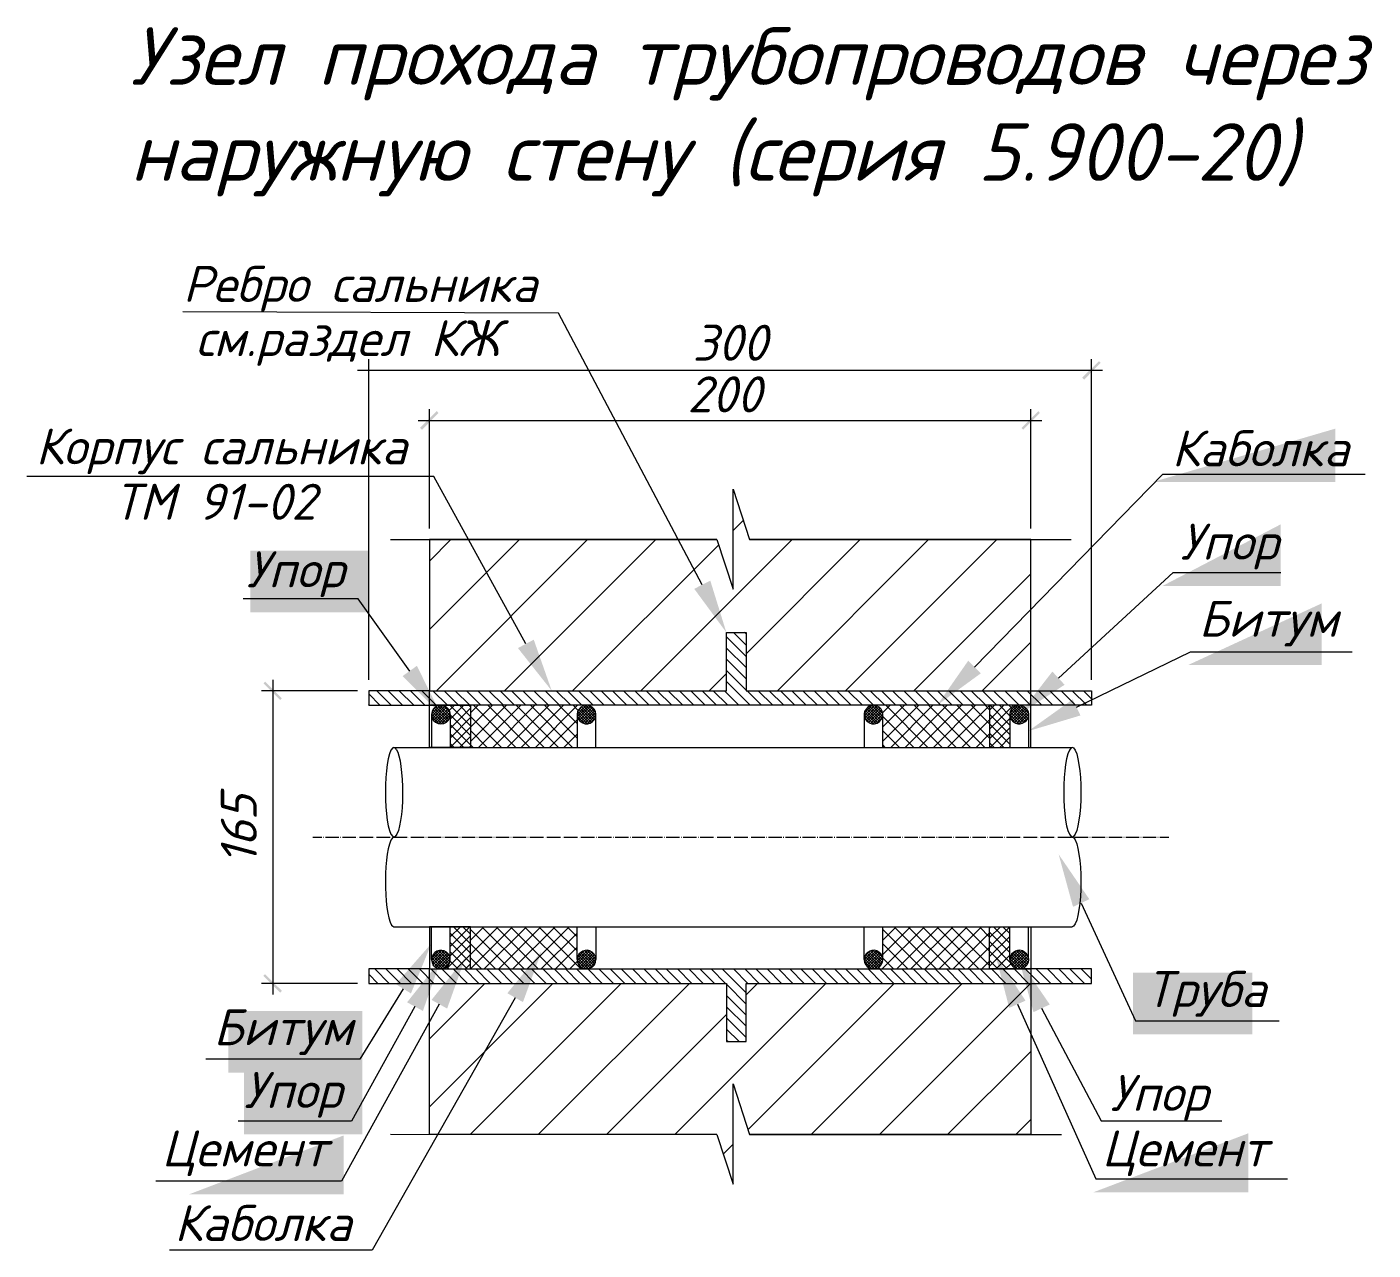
# Model space of a CAD drawing. Header units: millimetres. Extents: x -8689834 to 9419935, y -370377 to 166066.
# Drawn here: x 3815 to 13168, y -349198 to -340698 of the extents above; entities that cross this region are included whole.
import ezdxf

# ---------------------------------------------------------------- set-up
doc = ezdxf.new("R2010")
doc.units = ezdxf.units.MM
doc.header["$MEASUREMENT"] = 0
for name, color, linetype in [('PDF _Геометрия', 7, 'Continuous'), ('PDF _Сплошная заливка', 7, 'Continuous'), ('PDF _Текст', 7, 'Continuous')]:
    doc.layers.add(name, color=color, linetype=linetype)
doc.styles.add('PDF ISOCPEUR Italic', font='isocpeui.ttf')

msp = doc.modelspace()

# ---------------------------------------------------------------- linework, layer by layer
at = {"layer": 'PDF _Геометрия', "lineweight": 13}
for points in [[(8507.1, -344574.8), (7507.9, -342688), (4899.2, -342677.5)], [(6189.6, -345234.8), (6189.6, -343008.1)], [(11211.3, -345234.8), (11211.3, -343008.1)], [(6111.3, -343084.8), (11288, -343084.8)], [(6611.3, -344184.8), (6611.3, -343354.8)], [(10789.6, -344184.8), (10789.6, -343354.8)], [(6533, -343433.1), (10866.3, -343433.1)], [(7281.3, -344986.4), (6641.3, -343823.1), (3815.2, -343823.1)], [(10399.6, -345146.4), (11706.3, -343806.4), (13112.1, -343806.4)], [(6341.3, -344259.8), (8608, -344261.4), (8721.3, -344606.4), (8721.3, -343909.8), (8834.6, -344261.4), (11069.6, -344261.4)], [(8721.3, -344198.1), (8791.3, -344128.1)], [(8608, -344261.4), (6611.3, -344261.4), (6611.3, -345311.4), (6189.6, -345311.4), (6189.6, -345411.4), (6611.3, -345411.4)], [(6611.3, -344411.4), (6761.3, -344261.4)], [(8081.3, -345311.4), (9131.3, -344261.4)], [(8811.3, -345054.8), (9604.6, -344261.4)], [(10789.6, -345411.4), (10789.6, -344261.4), (8834.6, -344261.4)], [(9029.6, -345311.4), (10079.6, -344261.4)], [(9503, -345311.4), (10553, -344261.4)], [(6611.3, -344886.4), (7234.6, -344263.1)], [(6659.6, -345311.4), (7708, -344263.1)], [(7133, -345311.4), (8179.6, -344264.8)], [(7606.3, -345311.4), (8619.6, -344299.8)], [(9976.3, -345311.4), (10789.6, -344499.8)], [(10983, -345224.8), (11778, -344489.8), (12526.3, -344489.8)], [(6474.6, -345174.8), (6116.3, -344673.1), (5316.4, -344673.1)], [(8811.3, -344994.8), (8724.6, -344906.4)], [(8811.3, -344916.4), (8801.3, -344906.4)], [(8811.3, -345073.1), (8674.6, -344936.4)], [(10451.3, -345311.4), (10789.6, -344973.1)], [(8811.3, -345149.8), (8674.6, -345014.8)], [(8811.3, -345228.1), (8674.6, -345091.4)], [(11108, -345426.4), (11898, -345039.8), (13022.5, -345039.8)], [(8554.6, -345311.4), (8674.6, -345191.4)], [(8811.3, -345306.4), (8674.6, -345169.8)], [(5523, -345234.8), (5523, -347423.1)], [(8839.6, -345411.4), (8674.6, -345248.1)], [(6111.3, -345311.4), (5444.6, -345311.4)], [(6268, -345411.4), (6189.6, -345333.1)], [(6346.3, -345411.4), (6246.3, -345311.4)], [(6424.6, -345411.4), (6324.6, -345311.4)], [(6503, -345411.4), (6401.3, -345311.4)], [(6579.6, -345411.4), (6479.6, -345311.4)], [(6658, -345411.4), (6558, -345311.4)], [(6736.3, -345411.4), (6636.3, -345311.4)], [(6814.6, -345411.4), (6713, -345311.4)], [(6891.3, -345411.4), (6791.3, -345311.4)], [(6969.6, -345411.4), (6869.6, -345311.4)], [(7048, -345411.4), (6948, -345311.4)], [(7126.3, -345411.4), (7024.6, -345311.4)], [(7203, -345411.4), (7103, -345311.4)], [(7281.3, -345411.4), (7181.3, -345311.4)], [(7359.6, -345411.4), (7259.6, -345311.4)], [(7438, -345411.4), (7336.3, -345311.4)], [(7514.6, -345411.4), (7414.6, -345311.4)], [(7593, -345411.4), (7493, -345311.4)], [(7671.3, -345411.4), (7571.3, -345311.4)], [(7749.6, -345411.4), (7648, -345311.4)], [(7826.3, -345411.4), (7726.3, -345311.4)], [(7904.6, -345411.4), (7804.6, -345311.4)], [(7983, -345411.4), (7883, -345311.4)], [(8061.3, -345411.4), (7959.6, -345311.4)], [(8138, -345411.4), (8038, -345311.4)], [(8216.3, -345411.4), (8116.3, -345311.4)], [(8294.6, -345411.4), (8194.6, -345311.4)], [(8373, -345411.4), (8271.3, -345311.4)], [(8449.6, -345411.4), (8349.6, -345311.4)], [(8528, -345411.4), (8428, -345311.4)], [(8606.3, -345411.4), (8506.3, -345311.4)], [(8684.6, -345411.4), (8583, -345311.4)], [(8761.3, -345411.4), (8661.3, -345311.4)], [(8918, -345411.4), (8818, -345311.4)], [(8996.3, -345411.4), (8894.6, -345311.4)], [(9073, -345411.4), (8973, -345311.4)], [(9151.3, -345411.4), (9051.3, -345311.4)], [(9229.6, -345411.4), (9129.6, -345311.4)], [(9308, -345411.4), (9206.3, -345311.4)], [(9384.6, -345411.4), (9284.6, -345311.4)], [(9463, -345411.4), (9363, -345311.4)], [(9541.3, -345411.4), (9441.3, -345311.4)], [(9619.6, -345411.4), (9518, -345311.4)], [(9696.3, -345411.4), (9596.3, -345311.4)], [(9774.6, -345411.4), (9674.6, -345311.4)], [(9853, -345411.4), (9753, -345311.4)], [(9931.3, -345411.4), (9829.6, -345311.4)], [(10008, -345411.4), (9908, -345311.4)], [(10086.3, -345411.4), (9986.3, -345311.4)], [(10164.6, -345411.4), (10064.6, -345311.4)], [(10243, -345411.4), (10141.3, -345311.4)], [(10319.6, -345411.4), (10219.6, -345311.4)], [(10398, -345411.4), (10298, -345311.4)], [(10476.3, -345411.4), (10376.3, -345311.4)], [(10554.6, -345411.4), (10453, -345311.4)], [(10631.3, -345411.4), (10531.3, -345311.4)], [(10709.6, -345411.4), (10609.6, -345311.4)], [(10788, -345411.4), (10688, -345311.4)], [(10866.3, -345411.4), (10764.6, -345311.4)], [(10943, -345411.4), (10843, -345311.4)], [(11021.3, -345411.4), (10921.3, -345311.4)], [(11099.6, -345411.4), (10999.6, -345311.4)], [(11178, -345411.4), (11076.3, -345311.4)], [(11211.3, -345368.1), (11154.6, -345311.4)], [(6191.3, -345411.4), (6189.6, -345409.8)], [(6626.3, -345473.1), (6686.3, -345413.1)], [(6629.6, -345456.4), (6626.3, -345476.4), (6629.6, -345496.4), (6638, -345514.8), (6653, -345529.8), (6671.3, -345538.1), (6691.3, -345541.4), (6711.3, -345538.1), (6729.6, -345529.8), (6743, -345514.8), (6753, -345496.4), (6756.3, -345476.4), (6756.3, -345704.8)], [(6698, -345541.4), (6626.3, -345471.4)], [(6626.3, -345476.4), (6626.3, -345704.8)], [(6754.6, -345461.4), (6676.3, -345539.8), (6628, -345491.4), (6704.6, -345413.1)], [(6713, -345538.1), (6629.6, -345454.8)], [(6633, -345504.8), (6719.6, -345418.1)], [(6634.6, -345444.8), (6659.6, -345421.4)], [(6726.3, -345531.4), (6636.3, -345441.4)], [(6639.6, -345518.1), (6731.3, -345426.4)], [(6736.3, -345523.1), (6644.6, -345431.4)], [(6649.6, -345526.4), (6741.3, -345436.4)], [(6746.3, -345513.1), (6656.3, -345423.1)], [(6661.3, -345534.8), (6749.6, -345448.1)], [(6751.3, -345499.8), (6669.6, -345416.4)], [(6756.3, -345483.1), (6684.6, -345413.1)], [(6754.6, -345463.1), (6706.3, -345413.1)], [(6714.6, -345416.4), (6719.6, -345411.4)], [(6756.3, -345476.4), (6753, -345456.4), (6743, -345439.8)], [(6749.6, -345448.1), (6786.3, -345411.4)], [(6896.3, -345554.8), (6753, -345411.4)], [(6756.3, -345704.8), (6896.3, -345564.8), (7049.6, -345411.4)], [(6756.3, -345508.1), (6851.3, -345411.4)], [(6756.3, -345573.1), (6896.3, -345433.1)], [(7113, -345704.8), (6896.3, -345489.8), (6819.6, -345411.4)], [(6896.3, -345423.1), (6884.6, -345411.4)], [(6896.3, -345464.8), (6949.6, -345411.4)], [(6896.3, -345663.1), (7148, -345411.4)], [(7211.3, -345704.8), (6918, -345411.4)], [(6953, -345704.8), (7246.3, -345411.4)], [(7309.6, -345704.8), (7016.3, -345411.4)], [(7051.3, -345704.8), (7344.6, -345411.4)], [(7408, -345704.8), (7116.3, -345411.4)], [(7151.3, -345704.8), (7444.6, -345411.4)], [(7508, -345704.8), (7214.6, -345411.4)], [(7249.6, -345704.8), (7543, -345411.4)], [(7606.3, -345704.8), (7313, -345411.4)], [(7348, -345704.8), (7641.3, -345411.4)], [(7638, -345639.8), (7411.3, -345411.4)], [(7638, -345539.8), (7511.3, -345411.4)], [(7644.6, -345448.1), (7609.6, -345411.4)], [(7638, -345476.4), (7638, -345704.8)], [(7639.6, -345473.1), (7699.6, -345413.1)], [(7766.3, -345461.4), (7688, -345539.8), (7639.6, -345491.4), (7718, -345413.1), (7766.3, -345463.1)], [(7709.6, -345541.4), (7639.6, -345471.4)], [(7726.3, -345538.1), (7643, -345454.8)], [(7644.6, -345504.8), (7731.3, -345418.1)], [(7648, -345444.8), (7671.3, -345421.4)], [(7738, -345531.4), (7649.6, -345441.4)], [(7653, -345518.1), (7744.6, -345426.4)], [(7749.6, -345523.1), (7658, -345431.4)], [(7663, -345526.4), (7753, -345436.4)], [(7758, -345513.1), (7668, -345423.1)], [(7674.6, -345534.8), (7761.3, -345448.1)], [(7764.6, -345499.8), (7681.3, -345416.4)], [(7768, -345483.1), (7698, -345413.1)], [(7768, -345704.8), (7768, -345476.4), (7764.6, -345456.4), (7756.3, -345439.8)], [(9631.3, -345486.4), (9704.6, -345413.1)], [(9696.3, -345541.4), (9631.3, -345476.4), (9631.3, -345704.8)], [(9633, -345466.4), (9684.6, -345413.1), (9759.6, -345488.1)], [(9634.6, -345459.8), (9714.6, -345539.8), (9758, -345496.4)], [(9636.3, -345501.4), (9721.3, -345416.4)], [(9728, -345534.8), (9639.6, -345446.4)], [(9643, -345514.8), (9733, -345423.1)], [(9739.6, -345526.4), (9648, -345434.8)], [(9651.3, -345524.8), (9743, -345433.1)], [(9748, -345516.4), (9658, -345424.8)], [(9663, -345533.1), (9751.3, -345443.1)], [(9756.3, -345503.1), (9669.6, -345418.1)], [(9676.3, -345538.1), (9758, -345456.4)], [(9693, -345541.4), (9761.3, -345473.1)], [(9761.3, -345469.8), (9703, -345413.1)], [(9713, -345414.8), (9714.6, -345411.4)], [(9746.3, -345436.4), (9738, -345426.4)], [(9761.3, -345704.8), (9761.3, -345476.4), (9758, -345456.4), (9749.6, -345439.8)], [(9759.6, -345464.8), (9813, -345411.4)], [(9761.3, -345563.1), (9913, -345411.4)], [(9761.3, -345661.4), (10011.3, -345411.4)], [(10074.6, -345704.8), (9781.3, -345411.4)], [(9816.3, -345704.8), (10109.6, -345411.4)], [(10173, -345704.8), (9879.6, -345411.4)], [(9916.3, -345704.8), (10208, -345411.4)], [(10271.3, -345704.8), (9979.6, -345411.4)], [(10014.6, -345704.8), (10308, -345411.4)], [(10371.3, -345704.8), (10078, -345411.4)], [(10113, -345704.8), (10406.3, -345411.4)], [(10469.6, -345704.8), (10176.3, -345411.4)], [(10211.3, -345704.8), (10503, -345413.1)], [(10503, -345639.8), (10274.6, -345411.4)], [(10311.3, -345704.8), (10503, -345513.1), (10603, -345411.4)], [(10644.6, -345681.4), (10503, -345541.4), (10374.6, -345411.4)], [(10503, -345443.1), (10473, -345411.4)], [(10503, -345446.4), (10538, -345411.4)], [(10503, -345578.1), (10669.6, -345411.4)], [(10644.6, -345616.4), (10503, -345474.8)], [(10644.6, -345549.8), (10506.3, -345411.4)], [(10644.6, -345484.8), (10571.3, -345411.4)], [(10659.6, -345434.8), (10638, -345411.4)], [(10644.6, -345466.4), (10699.6, -345413.1)], [(10644.6, -345486.4), (10718, -345413.1), (10773, -345468.1)], [(10646.3, -345456.4), (10644.6, -345476.4), (10646.3, -345496.4)], [(10709.6, -345541.4), (10644.6, -345476.4), (10644.6, -345704.8)], [(10726.3, -345539.8), (10646.3, -345458.1)], [(10649.6, -345501.4), (10733, -345416.4)], [(10741.3, -345533.1), (10653, -345444.8)], [(10656.3, -345514.8), (10746.3, -345424.8)], [(10751.3, -345524.8), (10659.6, -345433.1)], [(10664.6, -345524.8), (10756.3, -345433.1)], [(10761.3, -345439.8), (10771.3, -345456.4), (10773, -345476.4), (10771.3, -345496.4), (10761.3, -345514.8), (10671.3, -345424.8)], [(10676.3, -345533.1), (10764.6, -345444.8)], [(10768, -345503.1), (10683, -345418.1)], [(10689.6, -345539.8), (10771.3, -345458.1)], [(10773, -345488.1), (10698, -345413.1)], [(10703, -345413.1), (10703, -345411.4)], [(10706.3, -345541.4), (10773, -345474.8)], [(10773, -345476.4), (10773, -345704.8)], [(6693, -345541.4), (6756.3, -345479.8)], [(6719.6, -345534.8), (6749.6, -345504.8)], [(6896.3, -345621.4), (6756.3, -345479.8)], [(6756.3, -345639.8), (6896.3, -345498.1)], [(6914.6, -345704.8), (6896.3, -345686.4), (6756.3, -345546.4)], [(7446.3, -345704.8), (7638, -345513.1)], [(7706.3, -345541.4), (7768, -345479.8)], [(7731.3, -345534.8), (7761.3, -345504.8)], [(9673, -345538.1), (9636.3, -345499.8)], [(9976.3, -345704.8), (9761.3, -345489.8)], [(10503, -345644.8), (10644.6, -345503.1)], [(10508, -345704.8), (10644.6, -345569.8)], [(10686.3, -345538.1), (10648, -345499.8)], [(10729.6, -345538.1), (10771.3, -345496.4)], [(6849.6, -345704.8), (6756.3, -345611.4)], [(6821.3, -345704.8), (6896.3, -345629.8)], [(7013, -345704.8), (6896.3, -345588.1)], [(7546.3, -345704.8), (7638, -345613.1)], [(9878, -345704.8), (9761.3, -345589.8)], [(10409.6, -345704.8), (10503, -345611.4)], [(10601.3, -345704.8), (10503, -345606.4)], [(10574.6, -345704.8), (10644.6, -345634.8)], [(6381.3, -345718.1), (6373, -345708.1), (6364.6, -345704.8), (6356.3, -345708.1)], [(6364.6, -345704.8), (11078, -345704.8)], [(6783, -345704.8), (6756.3, -345678.1)], [(6888, -345704.8), (6896.3, -345696.4)], [(9778, -345704.8), (9761.3, -345688.1)], [(10534.6, -345704.8), (10503, -345673.1)], [(10639.6, -345704.8), (10644.6, -345701.4)], [(11086.3, -345708.1), (11078, -345704.8), (11069.6, -345708.1)], [(6356.3, -346324.8), (6364.6, -346328.1)], [(6373, -346324.8), (6364.6, -346328.1), (6356.3, -346331.4)], [(11069.6, -346324.8), (11078, -346328.1)], [(11086.3, -346324.8), (11078, -346328.1), (11086.3, -346331.4)], [(11139.6, -346786.4), (11516.3, -347604.8), (12515.9, -347604.8)], [(6348, -346939.8), (6356.3, -346948.1), (6364.6, -346951.4)], [(6364.6, -346951.4), (11078, -346951.4)], [(6629.6, -347159.8), (6626.3, -347179.8), (6629.6, -347199.8), (6638, -347218.1), (6653, -347233.1), (6671.3, -347241.4), (6691.3, -347244.8), (6711.3, -347241.4), (6729.6, -347233.1), (6743, -347218.1), (6753, -347199.8), (6756.3, -347179.8), (6756.3, -346951.4)], [(6626.3, -347179.8), (6626.3, -346951.4)], [(6756.3, -346956.4), (6759.6, -346951.4)], [(6756.3, -347021.4), (6826.3, -346951.4)], [(6756.3, -347088.1), (6891.3, -346951.4)], [(7071.3, -347244.8), (6896.3, -347069.8), (6779.6, -346951.4)], [(6796.3, -347244.8), (6896.3, -347144.8), (7089.6, -346951.4)], [(6896.3, -347003.1), (6844.6, -346951.4)], [(6896.3, -347044.8), (6989.6, -346951.4)], [(6896.3, -347243.1), (7188, -346951.4)], [(7171.3, -347244.8), (6896.3, -346971.4)], [(7269.6, -347244.8), (6976.3, -346951.4)], [(6993, -347244.8), (7286.3, -346951.4)], [(7368, -347244.8), (7074.6, -346951.4)], [(7093, -347244.8), (7384.6, -346951.4)], [(7466.3, -347244.8), (7174.6, -346951.4)], [(7191.3, -347244.8), (7484.6, -346951.4)], [(7566.3, -347244.8), (7273, -346951.4)], [(7289.6, -347244.8), (7583, -346951.4)], [(7664.6, -347244.8), (7371.3, -346951.4)], [(7638, -347119.8), (7469.6, -346951.4)], [(7638, -347021.4), (7569.6, -346951.4)], [(7638, -347179.8), (7638, -346951.4)], [(7768, -346951.4), (7768, -347179.8), (7764.6, -347159.8), (7756.3, -347141.4)], [(9631.3, -347179.8), (9631.3, -346951.4)], [(9658, -347233.1), (9749.6, -347141.4), (9758, -347159.8), (9761.3, -347179.8), (9761.3, -346951.4)], [(9758, -347244.8), (10051.3, -346951.4)], [(9761.3, -347044.8), (9854.6, -346951.4)], [(9761.3, -347143.1), (9953, -346951.4)], [(10034.6, -347244.8), (9761.3, -346971.4)], [(10133, -347244.8), (9839.6, -346951.4)], [(9858, -347244.8), (10149.6, -346951.4)], [(10231.3, -347244.8), (9938, -346951.4)], [(9956.3, -347244.8), (10249.6, -346951.4)], [(10331.3, -347244.8), (10038, -346951.4)], [(10054.6, -347244.8), (10348, -346951.4)], [(10429.6, -347244.8), (10136.3, -346951.4)], [(10153, -347244.8), (10446.3, -346951.4)], [(10503, -347219.8), (10234.6, -346951.4)], [(10626.3, -347244.8), (10503, -347121.4), (10333, -346951.4)], [(10351.3, -347244.8), (10503, -347093.1), (10644.6, -346951.4)], [(10503, -347023.1), (10433, -346951.4)], [(10503, -346961.4), (10513, -346951.4)], [(10503, -347026.4), (10578, -346951.4)], [(10644.6, -347064.8), (10531.3, -346951.4)], [(10644.6, -346998.1), (10596.3, -346951.4)], [(10644.6, -347179.8), (10644.6, -346951.4)], [(10773, -347179.8), (10773, -346951.4)], [(11086.3, -346948.1), (11078, -346951.4)], [(6896.3, -347134.8), (6756.3, -346994.8)], [(6756.3, -347153.1), (6896.3, -347013.1)], [(6896.3, -347201.4), (6756.3, -347059.8)], [(7388, -347244.8), (7638, -346994.8)], [(10251.3, -347244.8), (10503, -346993.1)], [(10644.6, -347129.8), (10503, -346989.8)], [(10503, -347158.1), (10644.6, -347018.1)], [(10646.3, -347199.8), (10503, -347054.8)], [(6626.3, -347186.4), (6698, -347114.8)], [(6704.6, -347243.1), (6628, -347166.4), (6678, -347116.4)], [(6629.6, -347203.1), (6714.6, -347119.8)], [(6718, -347238.1), (6633, -347151.4)], [(6746.3, -347144.8), (6656.3, -347234.8), (6636.3, -347214.8), (6726.3, -347124.8)], [(6731.3, -347231.4), (6639.6, -347139.8)], [(6646.3, -347226.4), (6738, -347134.8)], [(6741.3, -347221.4), (6649.6, -347129.8)], [(6748, -347209.8), (6661.3, -347123.1)], [(6669.6, -347241.4), (6753, -347158.1)], [(6754.6, -347196.4), (6674.6, -347116.4)], [(6756.3, -347178.1), (6693, -347114.8)], [(6749.6, -347153.1), (6718, -347121.4)], [(6729.6, -347244.8), (6896.3, -347078.1)], [(6756.3, -347179.8), (6753, -347159.8), (6743, -347141.4)], [(6874.6, -347244.8), (6756.3, -347126.4)], [(7488, -347244.8), (7638, -347093.1)], [(7639.6, -347186.4), (7711.3, -347114.8)], [(7716.3, -347243.1), (7639.6, -347166.4), (7689.6, -347116.4)], [(7643, -347203.1), (7726.3, -347119.8)], [(7731.3, -347238.1), (7644.6, -347151.4)], [(7648, -347214.8), (7669.6, -347234.8), (7758, -347144.8)], [(7649.6, -347214.8), (7739.6, -347124.8)], [(7743, -347231.4), (7653, -347139.8)], [(7658, -347226.4), (7749.6, -347134.8)], [(7753, -347221.4), (7661.3, -347129.8)], [(7761.3, -347209.8), (7673, -347123.1)], [(7681.3, -347241.4), (7764.6, -347158.1)], [(7766.3, -347196.4), (7688, -347116.4)], [(7768, -347178.1), (7704.6, -347114.8)], [(7763, -347153.1), (7729.6, -347121.4)], [(9631.3, -347181.4), (9698, -347114.8)], [(9634.6, -347158.1), (9674.6, -347118.1)], [(9634.6, -347198.1), (9714.6, -347118.1)], [(9719.6, -347239.8), (9636.3, -347156.4)], [(9639.6, -347211.4), (9728, -347123.1)], [(9733, -347233.1), (9643, -347143.1)], [(9648, -347223.1), (9739.6, -347131.4)], [(9743, -347224.8), (9651.3, -347133.1)], [(9751.3, -347213.1), (9663, -347124.8)], [(9671.3, -347239.8), (9756.3, -347154.8)], [(9758, -347199.8), (9676.3, -347118.1)], [(9761.3, -347184.8), (9691.3, -347114.8)], [(9759.6, -347163.1), (9713, -347118.1)], [(9936.3, -347244.8), (9761.3, -347069.8)], [(10503, -347224.8), (10644.6, -347083.1)], [(10548, -347244.8), (10644.6, -347149.8)], [(10644.6, -347181.4), (10711.3, -347114.8)], [(10646.3, -347159.8), (10644.6, -347179.8), (10646.3, -347199.8)], [(10646.3, -347198.1), (10728, -347118.1), (10771.3, -347161.4)], [(10648, -347159.8), (10688, -347118.1)], [(10733, -347239.8), (10648, -347156.4)], [(10653, -347213.1), (10741.3, -347123.1)], [(10746.3, -347233.1), (10654.6, -347143.1)], [(10661.3, -347223.1), (10753, -347131.4)], [(10756.3, -347224.8), (10664.6, -347133.1)], [(10671.3, -347233.1), (10761.3, -347141.4), (10771.3, -347159.8), (10773, -347179.8), (10771.3, -347199.8), (10761.3, -347218.1)], [(10764.6, -347213.1), (10676.3, -347124.8)], [(10683, -347239.8), (10768, -347154.8)], [(10771.3, -347199.8), (10689.6, -347118.1)], [(10773, -347183.1), (10704.6, -347114.8)], [(6611.3, -347244.8), (6189.6, -347244.8), (6189.6, -347344.8), (6611.3, -347344.8), (8674.6, -347344.8), (8674.6, -347749.8), (8811.3, -347749.8), (8811.3, -347344.8), (10789.6, -347344.8), (11211.3, -347344.8), (11211.3, -347244.8), (10789.6, -347244.8)], [(6331.3, -347344.8), (6231.3, -347244.8)], [(6409.6, -347344.8), (6309.6, -347244.8)], [(6488, -347344.8), (6386.3, -347244.8)], [(6564.6, -347344.8), (6464.6, -347244.8)], [(6643, -347344.8), (6543, -347244.8)], [(8608, -348394.8), (6611.3, -348394.8), (6611.3, -347244.8), (10789.6, -347244.8), (10789.6, -348394.8), (8834.6, -348394.8)], [(6721.3, -347344.8), (6621.3, -347244.8)], [(6626.3, -347184.8), (6686.3, -347244.8), (6756.3, -347174.8)], [(6799.6, -347344.8), (6698, -347244.8)], [(6706.3, -347243.1), (6754.6, -347194.8)], [(6743, -347244.8), (6729.6, -347231.4)], [(6808, -347244.8), (6754.6, -347191.4)], [(6876.3, -347344.8), (6776.3, -347244.8)], [(6954.6, -347344.8), (6854.6, -347244.8)], [(6861.3, -347244.8), (6896.3, -347209.8)], [(6973, -347244.8), (6896.3, -347168.1)], [(7033, -347344.8), (6933, -347244.8)], [(7111.3, -347344.8), (7009.6, -347244.8)], [(7188, -347344.8), (7088, -347244.8)], [(7266.3, -347344.8), (7166.3, -347244.8)], [(7344.6, -347344.8), (7244.6, -347244.8)], [(7423, -347344.8), (7321.3, -347244.8)], [(7499.6, -347344.8), (7399.6, -347244.8)], [(7578, -347344.8), (7478, -347244.8)], [(7656.3, -347344.8), (7556.3, -347244.8)], [(7586.3, -347244.8), (7639.6, -347191.4)], [(7734.6, -347344.8), (7633, -347244.8)], [(7639.6, -347184.8), (7698, -347244.8), (7768, -347174.8)], [(7684.6, -347244.8), (7686.3, -347243.1)], [(7811.3, -347344.8), (7711.3, -347244.8)], [(7719.6, -347243.1), (7766.3, -347194.8)], [(7889.6, -347344.8), (7789.6, -347244.8)], [(7968, -347344.8), (7868, -347244.8)], [(8046.3, -347344.8), (7944.6, -347244.8)], [(8123, -347344.8), (8023, -347244.8)], [(8201.3, -347344.8), (8101.3, -347244.8)], [(8279.6, -347344.8), (8179.6, -347244.8)], [(8358, -347344.8), (8256.3, -347244.8)], [(8434.6, -347344.8), (8334.6, -347244.8)], [(8513, -347344.8), (8413, -347244.8)], [(8591.3, -347344.8), (8491.3, -347244.8)], [(8669.6, -347344.8), (8568, -347244.8)], [(8811.3, -347409.8), (8646.3, -347244.8)], [(8824.6, -347344.8), (8724.6, -347244.8)], [(8903, -347344.8), (8803, -347244.8)], [(8981.3, -347344.8), (8879.6, -347244.8)], [(9058, -347344.8), (8958, -347244.8)], [(9136.3, -347344.8), (9036.3, -347244.8)], [(9214.6, -347344.8), (9114.6, -347244.8)], [(9293, -347344.8), (9191.3, -347244.8)], [(9369.6, -347344.8), (9269.6, -347244.8)], [(9448, -347344.8), (9348, -347244.8)], [(9526.3, -347344.8), (9426.3, -347244.8)], [(9604.6, -347344.8), (9503, -347244.8)], [(9681.3, -347344.8), (9581.3, -347244.8)], [(9631.3, -347171.4), (9704.6, -347244.8), (9761.3, -347188.1)], [(9684.6, -347243.1), (9633, -347191.4)], [(9759.6, -347344.8), (9659.6, -347244.8)], [(9686.3, -347243.1), (9759.6, -347169.8)], [(9738, -347244.8), (9729.6, -347236.4)], [(9838, -347344.8), (9738, -347244.8)], [(9836.3, -347244.8), (9761.3, -347169.8)], [(9916.3, -347344.8), (9814.6, -347244.8)], [(9993, -347344.8), (9893, -347244.8)], [(10071.3, -347344.8), (9971.3, -347244.8)], [(10149.6, -347344.8), (10049.6, -347244.8)], [(10228, -347344.8), (10126.3, -347244.8)], [(10304.6, -347344.8), (10204.6, -347244.8)], [(10383, -347344.8), (10283, -347244.8)], [(10461.3, -347344.8), (10361.3, -347244.8)], [(10539.6, -347344.8), (10438, -347244.8)], [(10449.6, -347244.8), (10503, -347191.4)], [(10561.3, -347244.8), (10503, -347186.4)], [(10616.3, -347344.8), (10516.3, -347244.8)], [(10694.6, -347344.8), (10594.6, -347244.8)], [(10614.6, -347244.8), (10651.3, -347208.1)], [(10644.6, -347171.4), (10718, -347244.8), (10773, -347189.8)], [(10698, -347243.1), (10644.6, -347191.4)], [(10773, -347344.8), (10673, -347244.8)], [(10679.6, -347244.8), (10684.6, -347239.8)], [(10693, -347244.8), (10689.6, -347241.4)], [(10699.6, -347244.8), (10773, -347169.8)], [(10851.3, -347344.8), (10749.6, -347244.8)], [(10928, -347344.8), (10828, -347244.8)], [(11006.3, -347344.8), (10906.3, -347244.8)], [(11084.6, -347344.8), (10984.6, -347244.8)], [(11163, -347344.8), (11061.3, -347244.8)], [(11211.3, -347316.4), (11139.6, -347244.8)], [(6111.3, -347344.8), (5444.6, -347344.8)], [(6253, -347344.8), (6189.6, -347279.8)], [(6611.3, -347729.8), (6996.3, -347344.8)], [(6611.3, -348203.1), (7469.6, -347344.8)], [(6894.6, -348394.8), (7943, -347344.8)], [(7368, -348394.8), (8418, -347344.8)], [(8316.3, -348394.8), (9366.3, -347344.8)], [(8811.3, -347424.8), (8891.3, -347344.8)], [(8823, -348361.4), (9839.6, -347344.8)], [(9263, -348394.8), (10313, -347344.8)], [(9738, -348394.8), (10788, -347344.8)], [(6429.6, -347383.1), (6128, -347871.4), (5058.4, -347871.4)], [(8811.3, -347488.1), (8674.6, -347351.4)], [(8811.3, -347566.4), (8674.6, -347429.8)], [(6679.6, -347489.8), (5999.6, -348718.1), (4711.7, -348718.1)], [(7208, -347444.8), (6214.6, -349198.1), (4806.4, -349198.1)], [(6511.3, -347506.4), (6071.3, -348301.4), (5282.1, -348301.4)], [(8811.3, -347643.1), (8674.6, -347508.1)], [(10696.3, -347489.8), (11241.3, -348703.1), (12573.9, -348703.1)], [(10864.6, -347518.1), (11278.5, -348299.2), (12116, -348299.2)], [(7841.3, -348394.8), (8674.6, -347561.4)], [(8811.3, -347721.4), (8674.6, -347584.8)], [(8763, -347749.8), (8674.6, -347663.1)], [(8684.6, -347749.8), (8674.6, -347741.4)], [(10211.3, -348394.8), (10789.6, -347818.1)], [(6341.3, -348393.1), (8608, -348394.8), (8721.3, -348739.8), (8721.3, -348043.1), (8834.6, -348394.8), (11003, -348394.8)], [(10686.3, -348394.8), (10789.6, -348291.4)], [(8653, -348531.4), (8721.3, -348463.1)]]:
    msp.add_lwpolyline(points, dxfattribs=at)
for points in [[(10789.6, -345411.4), (6611.3, -345411.4), (6611.3, -345311.4), (8674.6, -345311.4), (8674.6, -344906.4), (8811.3, -344906.4), (8811.3, -345311.4), (10789.6, -345311.4), (11211.3, -345311.4), (11211.3, -345411.4)], [(6611.3, -345704.8), (6611.3, -345411.4), (6896.3, -345411.4), (6896.3, -345704.8)], [(10789.6, -345704.8), (10789.6, -345411.4), (10503, -345411.4), (10503, -345704.8)], [(6611.3, -346951.4), (6611.3, -347244.8), (6896.3, -347244.8), (6896.3, -346951.4)], [(10789.6, -346951.4), (10789.6, -347244.8), (10503, -347244.8), (10503, -346951.4)]]:
    msp.add_lwpolyline(points, close=True, dxfattribs=at)
at = {"layer": 'PDF _Геометрия', "color": 252, "lineweight": 13, "true_color": 0x989898}
for points in [[(5801.3, -346328.1), (5864.6, -346328.1)], [(5876.3, -346328.1), (5878, -346328.1)], [(5889.6, -346328.1), (5983, -346328.1)], [(5994.6, -346328.1), (5996.3, -346328.1)], [(6008, -346328.1), (6101.3, -346328.1)], [(6113, -346328.1), (6114.6, -346328.1)], [(6126.3, -346328.1), (6219.6, -346328.1)], [(6231.3, -346328.1), (6233, -346328.1)], [(6244.6, -346328.1), (6338, -346328.1)], [(6349.6, -346328.1), (6351.3, -346328.1)], [(6363, -346328.1), (6456.3, -346328.1)], [(6468, -346328.1), (6469.6, -346328.1)], [(6481.3, -346328.1), (6574.6, -346328.1)], [(6586.3, -346328.1), (6588, -346328.1)], [(6599.6, -346328.1), (6693, -346328.1)], [(6704.6, -346328.1), (6706.3, -346328.1)], [(6718, -346328.1), (6811.3, -346328.1)], [(6823, -346328.1), (6824.6, -346328.1)], [(6836.3, -346328.1), (6929.6, -346328.1)], [(6941.3, -346328.1), (6943, -346328.1)], [(6954.6, -346328.1), (7048, -346328.1)], [(7059.6, -346328.1), (7061.3, -346328.1)], [(7073, -346328.1), (7166.3, -346328.1)], [(7178, -346328.1), (7179.6, -346328.1)], [(7191.3, -346328.1), (7284.6, -346328.1)], [(7296.3, -346328.1), (7298, -346328.1)], [(7309.6, -346328.1), (7403, -346328.1)], [(7414.6, -346328.1), (7416.3, -346328.1)], [(7428, -346328.1), (7521.3, -346328.1)], [(7533, -346328.1), (7534.6, -346328.1)], [(7546.3, -346328.1), (7639.6, -346328.1)], [(7651.3, -346328.1), (7653, -346328.1)], [(7664.6, -346328.1), (7758, -346328.1)], [(7769.6, -346328.1), (7771.3, -346328.1)], [(7783, -346328.1), (7876.3, -346328.1)], [(7888, -346328.1), (7889.6, -346328.1)], [(7901.3, -346328.1), (7994.6, -346328.1)], [(8006.3, -346328.1), (8008, -346328.1)], [(8019.6, -346328.1), (8113, -346328.1)], [(8124.6, -346328.1), (8126.3, -346328.1)], [(8138, -346328.1), (8231.3, -346328.1)], [(8243, -346328.1), (8244.6, -346328.1)], [(8256.3, -346328.1), (8349.6, -346328.1)], [(8361.3, -346328.1), (8363, -346328.1)], [(8374.6, -346328.1), (8468, -346328.1)], [(8479.6, -346328.1), (8481.3, -346328.1)], [(8493, -346328.1), (8586.3, -346328.1)], [(8598, -346328.1), (8599.6, -346328.1)], [(8611.3, -346328.1), (8704.6, -346328.1)], [(8716.3, -346328.1), (8718, -346328.1)], [(8729.6, -346328.1), (8823, -346328.1)], [(8834.6, -346328.1), (8836.3, -346328.1)], [(8848, -346328.1), (8941.3, -346328.1)], [(8953, -346328.1), (8954.6, -346328.1)], [(8966.3, -346328.1), (9059.6, -346328.1)], [(9069.6, -346328.1), (9073, -346328.1)], [(9084.6, -346328.1), (9176.3, -346328.1)], [(9188, -346328.1), (9191.3, -346328.1)], [(9203, -346328.1), (9294.6, -346328.1)], [(9306.3, -346328.1), (9309.6, -346328.1)], [(9321.3, -346328.1), (9413, -346328.1)], [(9424.6, -346328.1), (9428, -346328.1)], [(9439.6, -346328.1), (9531.3, -346328.1)], [(9543, -346328.1), (9546.3, -346328.1)], [(9558, -346328.1), (9649.6, -346328.1)], [(9661.3, -346328.1), (9664.6, -346328.1)], [(9676.3, -346328.1), (9768, -346328.1)], [(9779.6, -346328.1), (9783, -346328.1)], [(9794.6, -346328.1), (9886.3, -346328.1)], [(9898, -346328.1), (9901.3, -346328.1)], [(9913, -346328.1), (10004.6, -346328.1)], [(10016.3, -346328.1), (10019.6, -346328.1)], [(10031.3, -346328.1), (10123, -346328.1)], [(10134.6, -346328.1), (10138, -346328.1)], [(10148, -346328.1), (10241.3, -346328.1)], [(10253, -346328.1), (10254.6, -346328.1)], [(10266.3, -346328.1), (10359.6, -346328.1)], [(10371.3, -346328.1), (10373, -346328.1)], [(10384.6, -346328.1), (10478, -346328.1)], [(10489.6, -346328.1), (10491.3, -346328.1)], [(10503, -346328.1), (10596.3, -346328.1)], [(10608, -346328.1), (10609.6, -346328.1)], [(10621.3, -346328.1), (10714.6, -346328.1)], [(10726.3, -346328.1), (10728, -346328.1)], [(10739.6, -346328.1), (10833, -346328.1)], [(10844.6, -346328.1), (10846.3, -346328.1)], [(10858, -346328.1), (10951.3, -346328.1)], [(10963, -346328.1), (10964.6, -346328.1)], [(10976.3, -346328.1), (11069.6, -346328.1)], [(11081.3, -346328.1), (11083, -346328.1)], [(11094.6, -346328.1), (11188, -346328.1)], [(11199.6, -346328.1), (11201.3, -346328.1)], [(11213, -346328.1), (11306.3, -346328.1)], [(11318, -346328.1), (11319.6, -346328.1)], [(11331.3, -346328.1), (11424.6, -346328.1)], [(11436.3, -346328.1), (11438, -346328.1)], [(11449.6, -346328.1), (11543, -346328.1)], [(11554.6, -346328.1), (11556.3, -346328.1)], [(11568, -346328.1), (11661.3, -346328.1)], [(11673, -346328.1), (11674.6, -346328.1)], [(11686.3, -346328.1), (11749.6, -346328.1)]]:
    msp.add_lwpolyline(points, dxfattribs=at)
at = {"layer": 'PDF _Геометрия', "lineweight": 13}
for centre in [(7703, -345476.5), (9696.4, -345476.5), (7703, -347179.8), (9696.4, -347179.8)]:
    msp.add_arc(centre, 64.9, 161.98789, 0.06686, dxfattribs=at)
for points in [[(6743, -345439.8), (6712.8, -345393.8), (6646.9, -345407), (6629.6, -345456.4)], [(7756.3, -345439.8), (7721.2, -345395.4), (7664.5, -345404.3), (7641.3, -345456.4)], [(9749.6, -345439.8), (9714.5, -345395.4), (9657.8, -345404.3), (9634.6, -345456.4)], [(10761.3, -345439.8), (10725.3, -345393.4), (10670.1, -345406.4), (10646.3, -345456.4)], [(10646.3, -345496.4), (10664.8, -345547.4), (10729.7, -345557.4), (10761.3, -345514.8)], [(6356.3, -345708.1), (6288.9, -345772.2), (6288.4, -346262.4), (6356.3, -346324.8)], [(6381.3, -345718.1), (6437.7, -345796.3), (6442.9, -346258.9), (6373, -346324.8)], [(11069.6, -345708.1), (11001.8, -345773.6), (11001.3, -346260.9), (11069.6, -346324.8)], [(11086.3, -345708.1), (11153.8, -345772.2), (11154.2, -346262.3), (11086.3, -346324.8)], [(6356.3, -346331.4), (6287, -346411.4), (6292.7, -346847.5), (6348, -346939.8)], [(11086.3, -346331.4), (11153.9, -346396.8), (11154.1, -346883.6), (11086.3, -346948.1)], [(6743, -347141.4), (6712.1, -347098.3), (6644.8, -347110.5), (6629.6, -347159.8)], [(7756.3, -347141.4), (7719, -347098.9), (7662.1, -347108.9), (7641.3, -347159.8)], [(9749.6, -347141.4), (9712.4, -347098.9), (9655.4, -347108.9), (9634.6, -347159.8)], [(10761.3, -347141.4), (10724.4, -347098), (10668.1, -347109.8), (10646.3, -347159.8)], [(10646.3, -347199.8), (10664.8, -347250.8), (10729.7, -347260.8), (10761.3, -347218.1)]]:
    msp.add_open_spline(points, degree=3, dxfattribs=at)
at = {"layer": 'PDF _Сплошная заливка', "lineweight": 13, "transparency": 33554559}
for points in [[(11146.3, -343136.4), (11159.6, -343149.8), (11263, -343021.4)], [(11159.6, -343149.8), (11263, -343021.4), (11274.6, -343033.1)], [(6663, -343368.1), (6559.6, -343498.1), (6546.3, -343484.8)], [(6674.6, -343381.4), (6663, -343368.1), (6559.6, -343498.1)], [(10724.6, -343484.8), (10736.3, -343498.1), (10841.3, -343368.1)], [(10736.3, -343498.1), (10841.3, -343368.1), (10853, -343381.4)], [(8563, -344546.4), (8674.6, -344906.4), (8451.3, -344603.1)], [(7336.3, -344956.4), (7461.3, -345311.4), (7226.3, -345014.8)], [(10443, -345189.8), (10139.6, -345411.4), (10354.6, -345103.1)], [(6524.6, -345138.1), (6691.3, -345476.4), (6424.6, -345209.8)], [(11024.6, -345269.8), (10708, -345476.4), (10939.6, -345178.1)], [(5586.3, -345363.1), (5458, -345259.8), (5469.6, -345248.1)], [(5574.6, -345376.4), (5586.3, -345363.1), (5458, -345259.8)], [(11134.6, -345483.1), (10773, -345591.4), (11081.3, -345371.4)], [(11083, -346813.1), (10983, -346448.1), (11196.3, -346759.8)], [(6378, -347349.8), (6626.3, -347066.4), (6483, -347414.8)], [(7153, -347413.1), (7391.3, -347119.8), (7261.3, -347474.8)], [(10639.6, -347514.8), (10544.6, -347149.8), (10753, -347464.8)], [(6456.3, -347476.4), (6691.3, -347179.8), (6566.3, -347536.4)], [(6626.3, -347459.8), (6861.3, -347164.8), (6734.6, -347519.8)], [(10808, -347544.8), (10708, -347179.8), (10921.3, -347491.4)], [(5469.6, -347281.4), (5458, -347293.1), (5586.3, -347396.4)], [(5458, -347293.1), (5586.3, -347396.4), (5574.6, -347409.8)]]:
    msp.add_solid(points, dxfattribs=at)
at = {"layer": 'PDF _Сплошная заливка', "color": 7, "lineweight": 13, "true_color": 0xffffff, "transparency": 33554559}
for points in [[(11634.6, -343861.4), (12906.3, -343489.8), (12906.3, -343861.4)], [(11704.6, -344583.1), (12526.3, -344154.8), (12526.3, -344583.1)], [(5368, -344338.1), (5368, -344766.4), (6189.6, -344338.1)], [(5368, -344766.4), (6189.6, -344338.1), (6189.6, -344766.4)], [(11881.3, -345133.1), (12809.6, -344704.8), (12809.6, -345133.1)], [(11499.6, -347269.8), (11499.6, -347698.1), (12328, -347269.8)], [(11499.6, -347698.1), (12328, -347269.8), (12328, -347698.1)], [(5214.6, -347536.4), (5214.6, -347964.8), (6144.6, -347536.4)], [(5214.6, -347964.8), (6144.6, -347536.4), (6144.6, -347964.8)], [(5323, -347966.4), (5323, -348394.8), (6144.6, -347966.4)], [(5323, -348394.8), (6144.6, -347966.4), (6144.6, -348394.8)], [(4939.6, -348811.4), (6016.3, -348401.4), (6016.3, -348811.4)], [(11224.6, -348796.4), (12301.3, -348386.4), (12301.3, -348796.4)]]:
    msp.add_solid(points, dxfattribs=at)

# ---------------------------------------------------------------- texts
at = {"layer": 'PDF _Текст', "lineweight": 13, "insert": (4532.2, -341876.8), "char_height": 400, "width": 9453.331, "attachment_point": 7, "style": 'PDF ISOCPEUR Italic'}
msp.add_mtext('Узел прохода трубопроводов через\\Pнаружную стену (серия 5.900-20)', dxfattribs=at)
at = {"layer": 'PDF _Текст', "lineweight": 13, "char_height": 250, "attachment_point": 7, "style": 'PDF ISOCPEUR Italic'}
for s, insert in [('Ребро сальника', (4899.2, -342677.5)), ('см.раздел КЖ', (4987.9, -343053.7)), ('300', (8439.4, -343018)), ('200', (8403.9, -343376.6)), ('Корпус сальника', (3875.5, -343806.4)), ('Каболка', (11769.2, -343752.2)), ('ТМ 91-02', (4418.7, -344123)), ('Упор', (11828.3, -344468.5)), ('Упор', (5340.9, -344660.8)), ('Битум', (11956.4, -345003.8)), ('Труба', (11589.3, -347576.9)), ('Битум', (5111.2, -347842.2)), ('Упор', (5323, -348278.8)), ('Упор', (11340.9, -348299.2)), ('Цемент', (4751, -348684)), ('Цемент', (11283.4, -348684)), ('Каболка', (4839.5, -349135.5))]:
    msp.add_mtext(s, dxfattribs=dict(at, insert=insert))
at = {"layer": 'PDF _Текст', "lineweight": 13, "insert": (5412.3, -346519.9), "char_height": 250, "attachment_point": 7, "rotation": 90, "style": 'PDF ISOCPEUR Italic'}
msp.add_mtext('165', dxfattribs=at)

doc.saveas('drawing.dxf')
